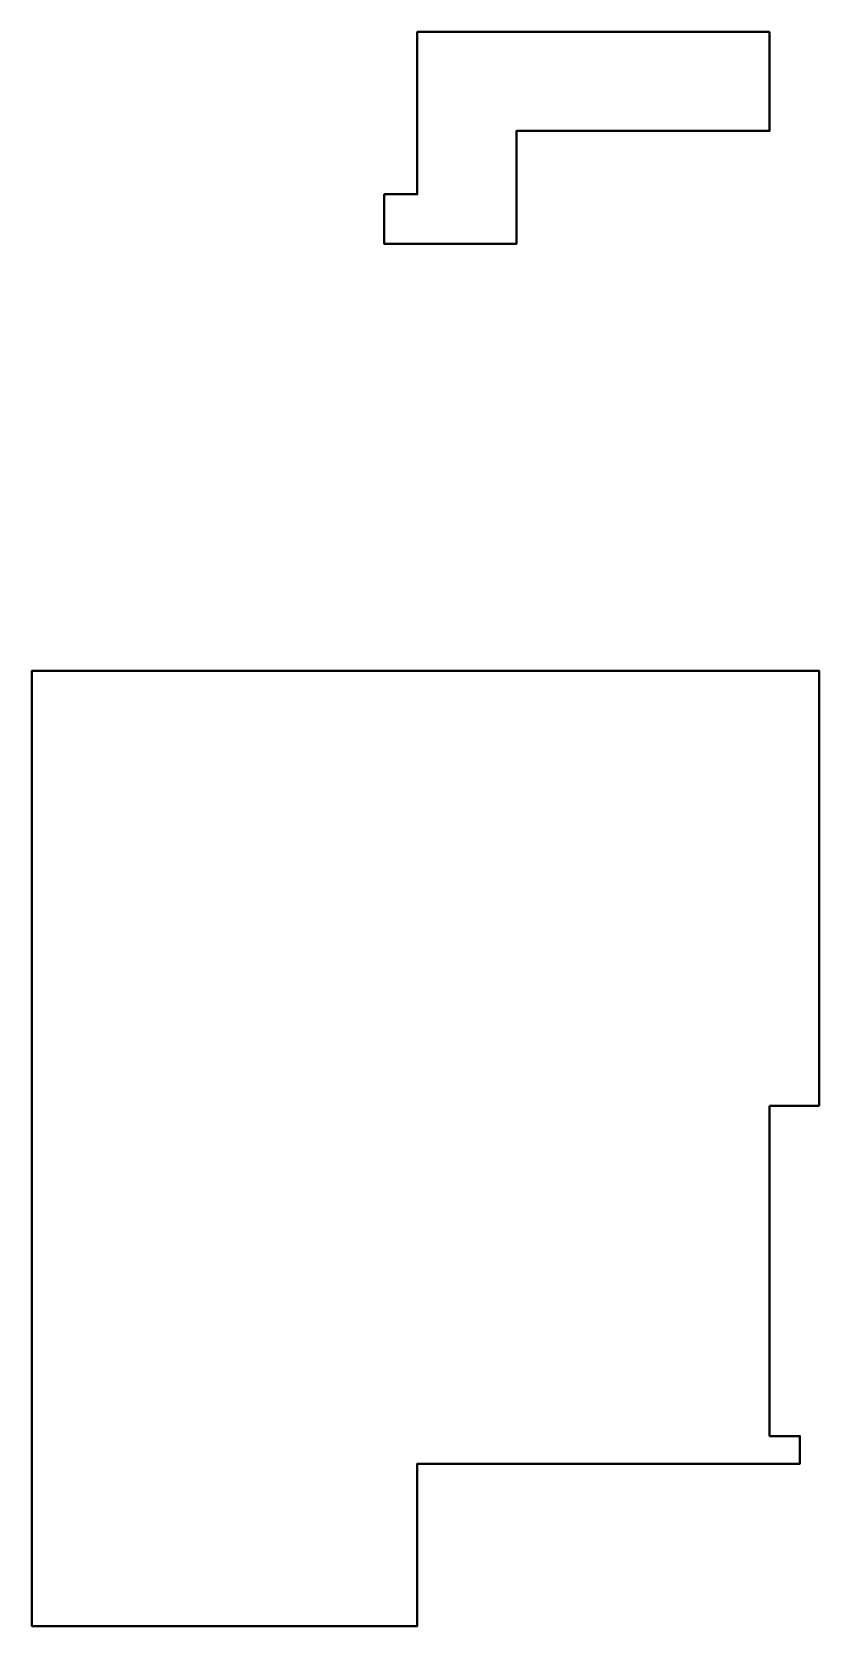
# Model space of a CAD drawing. Header units: inches. Extents: x 160056 to 168773, y -25300 to -22134.
# Drawn here: x 161617 to 161903, y -22974 to -22395 of the extents above; entities that cross this region are included whole.
import ezdxf

# ---------------------------------------------------------------- set-up
doc = ezdxf.new("R2010")
doc.units = ezdxf.units.IN
doc.header["$LTSCALE"] = 0.5
doc.header["$MEASUREMENT"] = 0
doc.layers.add('Annotate-Lite.w', color=177, linetype='Continuous', lineweight=9)
doc.layers.add('wall', color=1, linetype='Continuous', lineweight=40)

msp = doc.modelspace()

# ---------------------------------------------------------------- linework, layer by layer
at = {"layer": 'Annotate-Lite.w'}
msp.add_line((161756.54, -22454.16), (161756.54, -22440.16), dxfattribs=at)
at = {"layer": 'Annotate-Lite.w', "color": 1}
for p, q in [((161884.54, -22785.24), (161884.54, -22905.24)), ((161902.54, -22785.24), (161884.54, -22785.24)), ((161756.54, -22974.24), (161756.54, -22915.24)), ((161616.54, -22974.24), (161756.54, -22974.24))]:
    msp.add_line(p, q, dxfattribs=at)
at = {"layer": 'Annotate-Lite.w'}
msp.add_lwpolyline([(161744.54, -22472.16), (161792.54, -22472.16), (161792.54, -22431.16), (161884.54, -22431.16), (161884.54, -22395.16), (161756.54, -22395.16), (161756.54, -22454.16), (161744.54, -22454.16), (161744.54, -22472.16)], dxfattribs=at)
at = {"layer": 'wall'}
for p, q in [((161616.54, -22627.24), (161902.54, -22627.24)), ((161616.54, -22627.24), (161616.54, -22974.24)), ((161902.54, -22627.24), (161902.54, -22785.24)), ((161884.54, -22905.24), (161895.54, -22905.24)), ((161895.54, -22905.24), (161895.54, -22915.24)), ((161895.54, -22915.24), (161756.54, -22915.24))]:
    msp.add_line(p, q, dxfattribs=at)
for points in [[(161884.54, -22395.16), (161756.54, -22395.16), (161756.54, -22454.16), (161744.54, -22454.16), (161744.54, -22472.16), (161792.54, -22472.16), (161792.54, -22431.16), (161884.54, -22431.16)], [(161884.54, -22785.24), (161902.54, -22785.24), (161902.54, -22627.24), (161616.54, -22627.24), (161616.54, -22974.24), (161756.54, -22974.24), (161756.54, -22915.24), (161895.54, -22915.24), (161895.54, -22905.24), (161884.54, -22905.24)]]:
    msp.add_lwpolyline(points, close=True, dxfattribs=at)

doc.saveas('drawing.dxf')
